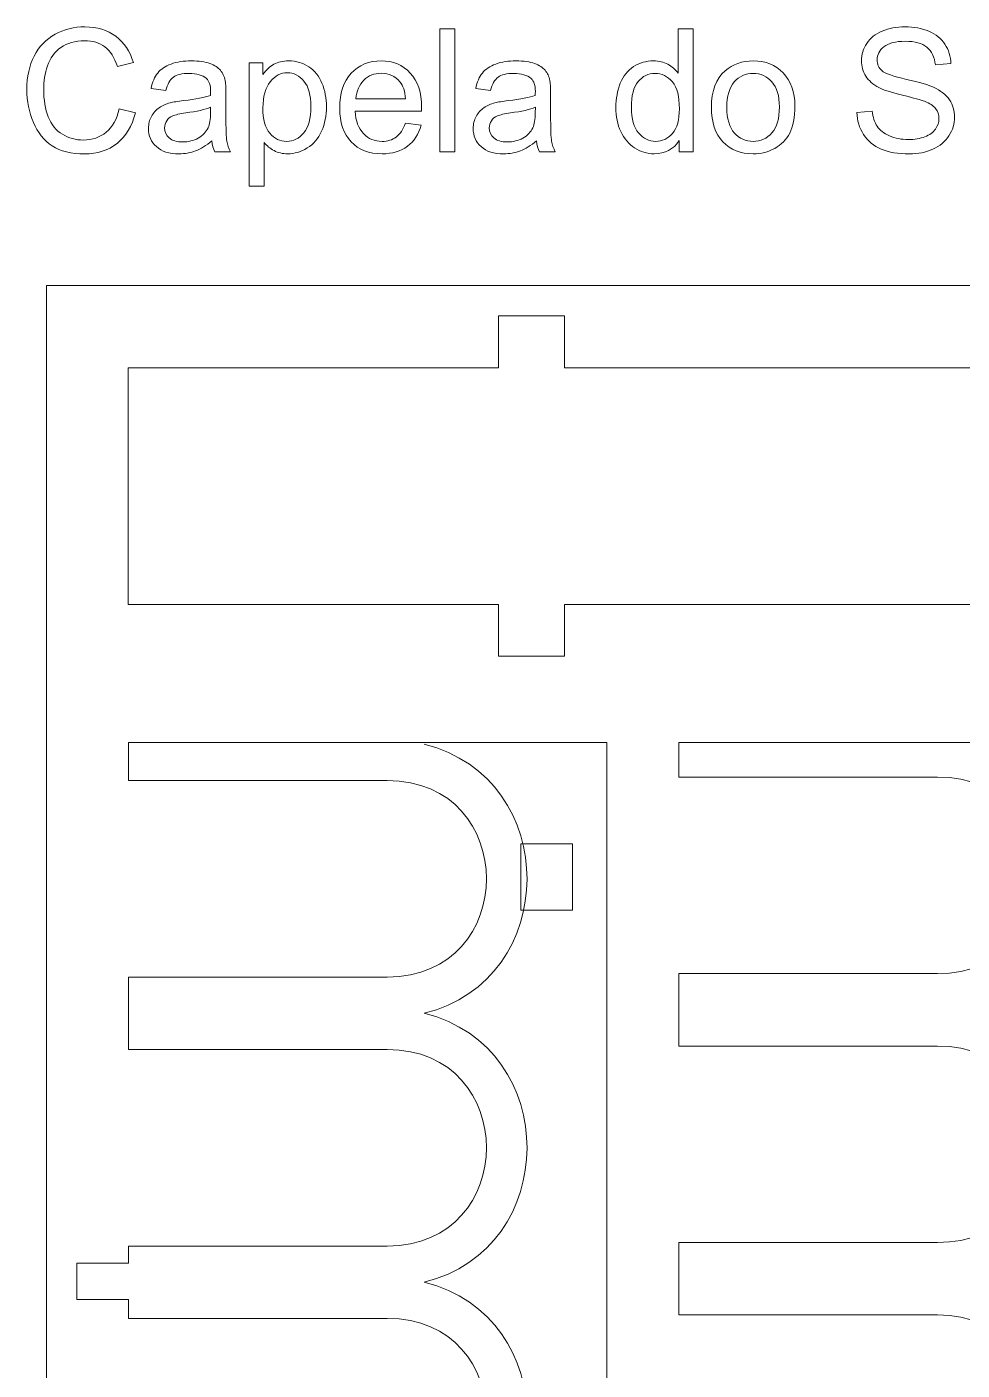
# Model space of a CAD drawing. Header units: millimetres. Extents: x -824 to 903, y -527 to 785.
# Drawn here: x -90.8 to -36.5, y 388.9 to 466.8 of the extents above; entities that cross this region are included whole.
import ezdxf

# ---------------------------------------------------------------- set-up
doc = ezdxf.new("R2010")
doc.units = ezdxf.units.MM
doc.header["$MEASUREMENT"] = 0
doc.layers.add('Camada 1', color=7, linetype='Continuous')

msp = doc.modelspace()

# ---------------------------------------------------------------- linework, layer by layer
at = {"layer": 'Camada 1', "color": 1, "lineweight": 9}
for points, knots in [([(-85.4318, 462.0746), (-85.4318, 462.0746), (-84.4855, 461.8356), (-84.4855, 461.8356), (-84.4855, 461.8356), (-84.6831, 461.0603), (-85.0384, 460.4709), (-85.5513, 460.0642), (-85.5513, 460.0642), (-86.0643, 459.6575), (-86.6919, 459.4533), (-87.4339, 459.4533), (-87.4339, 459.4533), (-88.2009, 459.4533), (-88.8251, 459.6093), (-89.3066, 459.9231), (-89.3066, 459.9231), (-89.788, 460.2352), (-90.1532, 460.6884), (-90.4039, 461.2811), (-90.4039, 461.2811), (-90.6546, 461.8754), (-90.7808, 462.5112), (-90.7808, 463.1919), (-90.7808, 463.1919), (-90.7808, 463.934), (-90.6396, 464.5814), (-90.3558, 465.1342), (-90.3558, 465.1342), (-90.0719, 465.6871), (-89.6685, 466.1071), (-89.1455, 466.3943), (-89.1455, 466.3943), (-88.6226, 466.6815), (-88.0465, 466.8243), (-87.419, 466.8243), (-87.419, 466.8243), (-86.7051, 466.8243), (-86.1058, 466.6433), (-85.6211, 466.2797), (-85.6211, 466.2797), (-85.1346, 465.9162), (-84.796, 465.4065), (-84.6051, 464.7491), (-84.6051, 464.7491), (-84.6051, 464.7491), (-85.5314, 464.53), (-85.5314, 464.53), (-85.5314, 464.53), (-85.6958, 465.0479), (-85.9365, 465.4264), (-86.2503, 465.6622), (-86.2503, 465.6622), (-86.564, 465.8996), (-86.9591, 466.0174), (-87.4356, 466.0174), (-87.4356, 466.0174), (-87.9818, 466.0174), (-88.44, 465.8863), (-88.8069, 465.624), (-88.8069, 465.624), (-89.1738, 465.3617), (-89.4327, 465.0081), (-89.5805, 464.5665), (-89.5805, 464.5665), (-89.7299, 464.1232), (-89.8046, 463.6667), (-89.8046, 463.1969), (-89.8046, 463.1969), (-89.8046, 462.5909), (-89.7166, 462.0613), (-89.5406, 461.6098), (-89.5406, 461.6098), (-89.3647, 461.1566), (-89.0907, 460.8196), (-88.7189, 460.5954), (-88.7189, 460.5954), (-88.347, 460.3713), (-87.9453, 460.2601), (-87.512, 460.2601), (-87.512, 460.2601), (-86.984, 460.2601), (-86.5391, 460.4128), (-86.1739, 460.7166), (-86.1739, 460.7166), (-85.8087, 461.0221), (-85.5613, 461.4737), (-85.4318, 462.0746)], [0, 0, 0, 0, 0.0434783, 0.0434783, 0.0434783, 0.0434783, 0.0869565, 0.0869565, 0.0869565, 0.0869565, 0.1304348, 0.1304348, 0.1304348, 0.1304348, 0.173913, 0.173913, 0.173913, 0.173913, 0.2173913, 0.2173913, 0.2173913, 0.2173913, 0.2608696, 0.2608696, 0.2608696, 0.2608696, 0.3043478, 0.3043478, 0.3043478, 0.3043478, 0.3478261, 0.3478261, 0.3478261, 0.3478261, 0.3913043, 0.3913043, 0.3913043, 0.3913043, 0.4347826, 0.4347826, 0.4347826, 0.4347826, 0.4782609, 0.4782609, 0.4782609, 0.4782609, 0.5217391, 0.5217391, 0.5217391, 0.5217391, 0.5652174, 0.5652174, 0.5652174, 0.5652174, 0.6086957, 0.6086957, 0.6086957, 0.6086957, 0.6521739, 0.6521739, 0.6521739, 0.6521739, 0.6956522, 0.6956522, 0.6956522, 0.6956522, 0.7391304, 0.7391304, 0.7391304, 0.7391304, 0.7826087, 0.7826087, 0.7826087, 0.7826087, 0.826087, 0.826087, 0.826087, 0.826087, 0.8695652, 0.8695652, 0.8695652, 0.8695652, 0.9130435, 0.9130435, 0.9130435, 0.9130435, 1, 1, 1, 1]), ([(-66.8282, 459.5728), (-66.8282, 459.5728), (-66.8282, 466.7047), (-66.8282, 466.7047), (-66.8282, 466.7047), (-66.8282, 466.7047), (-65.9517, 466.7047), (-65.9517, 466.7047), (-65.9517, 466.7047), (-65.9517, 466.7047), (-65.9517, 459.5728), (-65.9517, 459.5728), (-65.9517, 459.5728), (-65.9517, 459.5728), (-66.8282, 459.5728), (-66.8282, 459.5728)], [0, 0, 0, 0, 0.2, 0.2, 0.2, 0.2, 0.4, 0.4, 0.4, 0.4, 0.6, 0.6, 0.6, 0.6, 1, 1, 1, 1]), ([(-52.9511, 459.5728), (-52.9511, 459.5728), (-52.9511, 460.2286), (-52.9511, 460.2286), (-52.9511, 460.2286), (-53.2782, 459.7189), (-53.7596, 459.4632), (-54.3954, 459.4632), (-54.3954, 459.4632), (-54.8071, 459.4632), (-55.1857, 459.5761), (-55.5293, 459.8036), (-55.5293, 459.8036), (-55.8746, 460.0293), (-56.1419, 460.3464), (-56.3328, 460.7515), (-56.3328, 460.7515), (-56.5221, 461.1582), (-56.6167, 461.6247), (-56.6167, 462.1526), (-56.6167, 462.1526), (-56.6167, 462.6673), (-56.5304, 463.1338), (-56.3594, 463.5538), (-56.3594, 463.5538), (-56.1867, 463.9722), (-55.9294, 464.2942), (-55.5858, 464.5167), (-55.5858, 464.5167), (-55.2438, 464.7408), (-54.8586, 464.852), (-54.4353, 464.852), (-54.4353, 464.852), (-54.1232, 464.852), (-53.8459, 464.7856), (-53.6036, 464.6545), (-53.6036, 464.6545), (-53.3612, 464.5233), (-53.1636, 464.3507), (-53.0109, 464.1398), (-53.0109, 464.1398), (-53.0109, 464.1398), (-53.0109, 466.7047), (-53.0109, 466.7047), (-53.0109, 466.7047), (-53.0109, 466.7047), (-52.1343, 466.7047), (-52.1343, 466.7047), (-52.1343, 466.7047), (-52.1343, 466.7047), (-52.1343, 459.5728), (-52.1343, 459.5728), (-52.1343, 459.5728), (-52.1343, 459.5728), (-52.9511, 459.5728), (-52.9511, 459.5728)], [0, 0, 0, 0, 0.0666667, 0.0666667, 0.0666667, 0.0666667, 0.1333333, 0.1333333, 0.1333333, 0.1333333, 0.2, 0.2, 0.2, 0.2, 0.2666667, 0.2666667, 0.2666667, 0.2666667, 0.3333333, 0.3333333, 0.3333333, 0.3333333, 0.4, 0.4, 0.4, 0.4, 0.4666667, 0.4666667, 0.4666667, 0.4666667, 0.5333333, 0.5333333, 0.5333333, 0.5333333, 0.6, 0.6, 0.6, 0.6, 0.6666667, 0.6666667, 0.6666667, 0.6666667, 0.7333333, 0.7333333, 0.7333333, 0.7333333, 0.8, 0.8, 0.8, 0.8, 0.8666667, 0.8666667, 0.8666667, 0.8666667, 1, 1, 1, 1]), ([(-42.64, 461.8638), (-42.64, 461.8638), (-41.7535, 461.9435), (-41.7535, 461.9435), (-41.7535, 461.9435), (-41.712, 461.5849), (-41.614, 461.291), (-41.4596, 461.0603), (-41.4596, 461.0603), (-41.3053, 460.8312), (-41.0662, 460.6452), (-40.7425, 460.5025), (-40.7425, 460.5025), (-40.4187, 460.3614), (-40.0535, 460.29), (-39.6484, 460.29), (-39.6484, 460.29), (-39.2882, 460.29), (-38.9711, 460.3431), (-38.6955, 460.451), (-38.6955, 460.451), (-38.4199, 460.5589), (-38.2157, 460.7067), (-38.0813, 460.8943), (-38.0813, 460.8943), (-37.9468, 461.0819), (-37.8787, 461.2861), (-37.8787, 461.5052), (-37.8787, 461.5052), (-37.8787, 461.7277), (-37.9435, 461.9219), (-38.073, 462.0896), (-38.073, 462.0896), (-38.2025, 462.2556), (-38.4166, 462.395), (-38.7154, 462.5096), (-38.7154, 462.5096), (-38.9064, 462.5826), (-39.3297, 462.6988), (-39.9855, 462.8565), (-39.9855, 462.8565), (-40.6412, 463.0143), (-41.0994, 463.162), (-41.3617, 463.3015), (-41.3617, 463.3015), (-41.702, 463.4808), (-41.9544, 463.7032), (-42.1204, 463.9672), (-42.1204, 463.9672), (-42.2881, 464.2311), (-42.3711, 464.5283), (-42.3711, 464.8553), (-42.3711, 464.8553), (-42.3711, 465.2173), (-42.2681, 465.5543), (-42.0639, 465.8664), (-42.0639, 465.8664), (-41.8597, 466.1801), (-41.5626, 466.4175), (-41.1691, 466.5802), (-41.1691, 466.5802), (-40.7773, 466.7429), (-40.3407, 466.8243), (-39.8609, 466.8243), (-39.8609, 466.8243), (-39.333, 466.8243), (-38.8665, 466.7396), (-38.4631, 466.5686), (-38.4631, 466.5686), (-38.0597, 466.3993), (-37.7493, 466.1486), (-37.5318, 465.8166), (-37.5318, 465.8166), (-37.3143, 465.4862), (-37.1981, 465.111), (-37.1815, 464.6927), (-37.1815, 464.6927), (-37.1815, 464.6927), (-38.0879, 464.6229), (-38.0879, 464.6229), (-38.0879, 464.6229), (-38.1361, 465.0728), (-38.3004, 465.4131), (-38.581, 465.6422), (-38.581, 465.6422), (-38.8615, 465.873), (-39.2766, 465.9876), (-39.8244, 465.9876), (-39.8244, 465.9876), (-40.3955, 465.9876), (-40.8122, 465.883), (-41.0728, 465.6738), (-41.0728, 465.6738), (-41.3335, 465.4646), (-41.4646, 465.2123), (-41.4646, 464.9168), (-41.4646, 464.9168), (-41.4646, 464.6611), (-41.3717, 464.4503), (-41.1874, 464.2843), (-41.1874, 464.2843), (-41.0048, 464.1199), (-40.5316, 463.9489), (-39.7647, 463.7763), (-39.7647, 463.7763), (-38.9977, 463.6019), (-38.4714, 463.4509), (-38.1859, 463.3214), (-38.1859, 463.3214), (-37.7725, 463.1305), (-37.4654, 462.8897), (-37.2678, 462.5959), (-37.2678, 462.5959), (-37.0703, 462.3037), (-36.9723, 461.9667), (-36.9723, 461.5849), (-36.9723, 461.5849), (-36.9723, 461.2047), (-37.0802, 460.8494), (-37.2977, 460.5141), (-37.2977, 460.5141), (-37.5152, 460.1787), (-37.8256, 459.9181), (-38.2323, 459.7322), (-38.2323, 459.7322), (-38.6391, 459.5462), (-39.0956, 459.4533), (-39.6053, 459.4533), (-39.6053, 459.4533), (-40.2494, 459.4533), (-40.789, 459.5479), (-41.2239, 459.7355), (-41.2239, 459.7355), (-41.6605, 459.9231), (-42.0009, 460.2053), (-42.2482, 460.5838), (-42.2482, 460.5838), (-42.4972, 460.9607), (-42.6267, 461.3873), (-42.64, 461.8638)], [0, 0, 0, 0, 0.0277778, 0.0277778, 0.0277778, 0.0277778, 0.0555556, 0.0555556, 0.0555556, 0.0555556, 0.0833333, 0.0833333, 0.0833333, 0.0833333, 0.1111111, 0.1111111, 0.1111111, 0.1111111, 0.1388889, 0.1388889, 0.1388889, 0.1388889, 0.1666667, 0.1666667, 0.1666667, 0.1666667, 0.1944444, 0.1944444, 0.1944444, 0.1944444, 0.2222222, 0.2222222, 0.2222222, 0.2222222, 0.25, 0.25, 0.25, 0.25, 0.2777778, 0.2777778, 0.2777778, 0.2777778, 0.3055556, 0.3055556, 0.3055556, 0.3055556, 0.3333333, 0.3333333, 0.3333333, 0.3333333, 0.3611111, 0.3611111, 0.3611111, 0.3611111, 0.3888889, 0.3888889, 0.3888889, 0.3888889, 0.4166667, 0.4166667, 0.4166667, 0.4166667, 0.4444444, 0.4444444, 0.4444444, 0.4444444, 0.4722222, 0.4722222, 0.4722222, 0.4722222, 0.5, 0.5, 0.5, 0.5, 0.5277778, 0.5277778, 0.5277778, 0.5277778, 0.5555556, 0.5555556, 0.5555556, 0.5555556, 0.5833333, 0.5833333, 0.5833333, 0.5833333, 0.6111111, 0.6111111, 0.6111111, 0.6111111, 0.6388889, 0.6388889, 0.6388889, 0.6388889, 0.6666667, 0.6666667, 0.6666667, 0.6666667, 0.6944444, 0.6944444, 0.6944444, 0.6944444, 0.7222222, 0.7222222, 0.7222222, 0.7222222, 0.75, 0.75, 0.75, 0.75, 0.7777778, 0.7777778, 0.7777778, 0.7777778, 0.8055556, 0.8055556, 0.8055556, 0.8055556, 0.8333333, 0.8333333, 0.8333333, 0.8333333, 0.8611111, 0.8611111, 0.8611111, 0.8611111, 0.8888889, 0.8888889, 0.8888889, 0.8888889, 0.9166667, 0.9166667, 0.9166667, 0.9166667, 0.9444444, 0.9444444, 0.9444444, 0.9444444, 1, 1, 1, 1]), ([(-80.0513, 460.2203), (-80.3767, 459.943), (-80.6904, 459.7488), (-80.9909, 459.6342), (-80.9909, 459.6342), (-81.2914, 459.5197), (-81.6135, 459.4632), (-81.9588, 459.4632), (-81.9588, 459.4632), (-82.5265, 459.4632), (-82.9631, 459.601), (-83.2686, 459.8783), (-83.2686, 459.8783), (-83.5741, 460.1538), (-83.7268, 460.5075), (-83.7268, 460.9374), (-83.7268, 460.9374), (-83.7268, 461.1898), (-83.6687, 461.4205), (-83.5542, 461.6297), (-83.5542, 461.6297), (-83.4379, 461.8389), (-83.2869, 462.0049), (-83.1009, 462.1311), (-83.1009, 462.1311), (-82.9133, 462.2572), (-82.7042, 462.3535), (-82.4701, 462.4183), (-82.4701, 462.4183), (-82.2974, 462.4631), (-82.0368, 462.5063), (-81.6898, 462.5494), (-81.6898, 462.5494), (-80.9826, 462.6324), (-80.4597, 462.7337), (-80.126, 462.8499), (-80.126, 462.8499), (-80.1227, 462.9694), (-80.121, 463.0458), (-80.121, 463.0773), (-80.121, 463.0773), (-80.121, 463.4326), (-80.204, 463.6833), (-80.37, 463.8294), (-80.37, 463.8294), (-80.5941, 464.0269), (-80.9278, 464.1249), (-81.3694, 464.1249), (-81.3694, 464.1249), (-81.7828, 464.1249), (-82.0883, 464.0518), (-82.2842, 463.9074), (-82.2842, 463.9074), (-82.4817, 463.763), (-82.6261, 463.5073), (-82.7208, 463.1388), (-82.7208, 463.1388), (-82.7208, 463.1388), (-83.5774, 463.2583), (-83.5774, 463.2583), (-83.5774, 463.2583), (-83.4994, 463.6252), (-83.3715, 463.9223), (-83.1922, 464.1481), (-83.1922, 464.1481), (-83.013, 464.3739), (-82.754, 464.5466), (-82.4153, 464.6694), (-82.4153, 464.6694), (-82.0783, 464.7906), (-81.6848, 464.852), (-81.2399, 464.852), (-81.2399, 464.852), (-80.7983, 464.852), (-80.4381, 464.8006), (-80.1608, 464.696), (-80.1608, 464.696), (-79.8853, 464.5914), (-79.6811, 464.4619), (-79.5516, 464.3042), (-79.5516, 464.3042), (-79.4221, 464.1465), (-79.3308, 463.9473), (-79.2777, 463.7065), (-79.2777, 463.7065), (-79.2494, 463.5571), (-79.2345, 463.2882), (-79.2345, 462.9014), (-79.2345, 462.9014), (-79.2345, 462.9014), (-79.2345, 461.7393), (-79.2345, 461.7393), (-79.2345, 461.7393), (-79.2345, 460.9275), (-79.2162, 460.4145), (-79.1797, 460.197), (-79.1797, 460.197), (-79.1448, 459.9795), (-79.0718, 459.772), (-78.9655, 459.5728), (-78.9655, 459.5728), (-78.9655, 459.5728), (-79.8819, 459.5728), (-79.8819, 459.5728), (-79.8819, 459.5728), (-79.9699, 459.7571), (-80.0264, 459.9729), (-80.0513, 460.2203)], [0, 0, 0, 0, 0.0357143, 0.0357143, 0.0357143, 0.0357143, 0.0714286, 0.0714286, 0.0714286, 0.0714286, 0.1071429, 0.1071429, 0.1071429, 0.1071429, 0.1428571, 0.1428571, 0.1428571, 0.1428571, 0.1785714, 0.1785714, 0.1785714, 0.1785714, 0.2142857, 0.2142857, 0.2142857, 0.2142857, 0.25, 0.25, 0.25, 0.25, 0.2857143, 0.2857143, 0.2857143, 0.2857143, 0.3214286, 0.3214286, 0.3214286, 0.3214286, 0.3571429, 0.3571429, 0.3571429, 0.3571429, 0.3928571, 0.3928571, 0.3928571, 0.3928571, 0.4285714, 0.4285714, 0.4285714, 0.4285714, 0.4642857, 0.4642857, 0.4642857, 0.4642857, 0.5, 0.5, 0.5, 0.5, 0.5357143, 0.5357143, 0.5357143, 0.5357143, 0.5714286, 0.5714286, 0.5714286, 0.5714286, 0.6071429, 0.6071429, 0.6071429, 0.6071429, 0.6428571, 0.6428571, 0.6428571, 0.6428571, 0.6785714, 0.6785714, 0.6785714, 0.6785714, 0.7142857, 0.7142857, 0.7142857, 0.7142857, 0.75, 0.75, 0.75, 0.75, 0.7857143, 0.7857143, 0.7857143, 0.7857143, 0.8214286, 0.8214286, 0.8214286, 0.8214286, 0.8571429, 0.8571429, 0.8571429, 0.8571429, 0.8928571, 0.8928571, 0.8928571, 0.8928571, 0.9285714, 0.9285714, 0.9285714, 0.9285714, 1, 1, 1, 1]), ([(-77.8881, 457.5906), (-77.8881, 457.5906), (-77.8881, 464.7425), (-77.8881, 464.7425), (-77.8881, 464.7425), (-77.8881, 464.7425), (-77.0912, 464.7425), (-77.0912, 464.7425), (-77.0912, 464.7425), (-77.0912, 464.7425), (-77.0912, 464.0635), (-77.0912, 464.0635), (-77.0912, 464.0635), (-76.9036, 464.3258), (-76.6911, 464.5233), (-76.4537, 464.6545), (-76.4537, 464.6545), (-76.218, 464.7856), (-75.9308, 464.852), (-75.5938, 464.852), (-75.5938, 464.852), (-75.1522, 464.852), (-74.7637, 464.7391), (-74.4267, 464.5117), (-74.4267, 464.5117), (-74.0897, 464.2859), (-73.8357, 463.9655), (-73.663, 463.5538), (-73.663, 463.5538), (-73.4921, 463.1404), (-73.4057, 462.6889), (-73.4057, 462.1958), (-73.4057, 462.1958), (-73.4057, 461.6695), (-73.5004, 461.1948), (-73.6896, 460.7714), (-73.6896, 460.7714), (-73.8789, 460.3497), (-74.1544, 460.026), (-74.5164, 459.8002), (-74.5164, 459.8002), (-74.8766, 459.5761), (-75.2568, 459.4632), (-75.6552, 459.4632), (-75.6552, 459.4632), (-75.9474, 459.4632), (-76.2097, 459.5247), (-76.4405, 459.6475), (-76.4405, 459.6475), (-76.6729, 459.7704), (-76.8621, 459.9247), (-77.0115, 460.1123), (-77.0115, 460.1123), (-77.0115, 460.1123), (-77.0115, 457.5906), (-77.0115, 457.5906), (-77.0115, 457.5906), (-77.0115, 457.5906), (-77.8881, 457.5906), (-77.8881, 457.5906)], [0, 0, 0, 0, 0.0625, 0.0625, 0.0625, 0.0625, 0.125, 0.125, 0.125, 0.125, 0.1875, 0.1875, 0.1875, 0.1875, 0.25, 0.25, 0.25, 0.25, 0.3125, 0.3125, 0.3125, 0.3125, 0.375, 0.375, 0.375, 0.375, 0.4375, 0.4375, 0.4375, 0.4375, 0.5, 0.5, 0.5, 0.5, 0.5625, 0.5625, 0.5625, 0.5625, 0.625, 0.625, 0.625, 0.625, 0.6875, 0.6875, 0.6875, 0.6875, 0.75, 0.75, 0.75, 0.75, 0.8125, 0.8125, 0.8125, 0.8125, 0.875, 0.875, 0.875, 0.875, 1, 1, 1, 1]), ([(-68.8221, 461.2462), (-68.8221, 461.2462), (-67.9156, 461.1267), (-67.9156, 461.1267), (-67.9156, 461.1267), (-68.0567, 460.6004), (-68.3207, 460.1904), (-68.7059, 459.8998), (-68.7059, 459.8998), (-69.091, 459.6093), (-69.5824, 459.4632), (-70.1817, 459.4632), (-70.1817, 459.4632), (-70.9354, 459.4632), (-71.5331, 459.6956), (-71.9747, 460.1605), (-71.9747, 460.1605), (-72.4163, 460.6237), (-72.6371, 461.2761), (-72.6371, 462.1145), (-72.6371, 462.1145), (-72.6371, 462.9811), (-72.4146, 463.6551), (-71.968, 464.1332), (-71.968, 464.1332), (-71.5214, 464.613), (-70.9421, 464.852), (-70.2299, 464.852), (-70.2299, 464.852), (-69.5409, 464.852), (-68.9781, 464.6179), (-68.5415, 464.1481), (-68.5415, 464.1481), (-68.1049, 463.6783), (-67.8857, 463.0176), (-67.8857, 462.1659), (-67.8857, 462.1659), (-67.8857, 462.1145), (-67.8874, 462.0364), (-67.8907, 461.9335), (-67.8907, 461.9335), (-67.8907, 461.9335), (-71.7406, 461.9335), (-71.7406, 461.9335), (-71.7406, 461.9335), (-71.7074, 461.3674), (-71.548, 460.9324), (-71.2591, 460.632), (-71.2591, 460.632), (-70.9719, 460.3315), (-70.6117, 460.1804), (-70.1817, 460.1804), (-70.1817, 460.1804), (-69.8613, 460.1804), (-69.5874, 460.2651), (-69.3616, 460.4344), (-69.3616, 460.4344), (-69.1342, 460.6037), (-68.9549, 460.8743), (-68.8221, 461.2462)], [0, 0, 0, 0, 0.0625, 0.0625, 0.0625, 0.0625, 0.125, 0.125, 0.125, 0.125, 0.1875, 0.1875, 0.1875, 0.1875, 0.25, 0.25, 0.25, 0.25, 0.3125, 0.3125, 0.3125, 0.3125, 0.375, 0.375, 0.375, 0.375, 0.4375, 0.4375, 0.4375, 0.4375, 0.5, 0.5, 0.5, 0.5, 0.5625, 0.5625, 0.5625, 0.5625, 0.625, 0.625, 0.625, 0.625, 0.6875, 0.6875, 0.6875, 0.6875, 0.75, 0.75, 0.75, 0.75, 0.8125, 0.8125, 0.8125, 0.8125, 0.875, 0.875, 0.875, 0.875, 1, 1, 1, 1]), ([(-61.2186, 460.2203), (-61.544, 459.943), (-61.8577, 459.7488), (-62.1582, 459.6342), (-62.1582, 459.6342), (-62.4587, 459.5197), (-62.7808, 459.4632), (-63.1261, 459.4632), (-63.1261, 459.4632), (-63.6938, 459.4632), (-64.1304, 459.601), (-64.4359, 459.8783), (-64.4359, 459.8783), (-64.7414, 460.1538), (-64.8941, 460.5075), (-64.8941, 460.9374), (-64.8941, 460.9374), (-64.8941, 461.1898), (-64.836, 461.4205), (-64.7215, 461.6297), (-64.7215, 461.6297), (-64.6052, 461.8389), (-64.4542, 462.0049), (-64.2682, 462.1311), (-64.2682, 462.1311), (-64.0806, 462.2572), (-63.8715, 462.3535), (-63.6374, 462.4183), (-63.6374, 462.4183), (-63.4647, 462.4631), (-63.2041, 462.5063), (-62.8571, 462.5494), (-62.8571, 462.5494), (-62.1499, 462.6324), (-61.627, 462.7337), (-61.2933, 462.8499), (-61.2933, 462.8499), (-61.29, 462.9694), (-61.2883, 463.0458), (-61.2883, 463.0773), (-61.2883, 463.0773), (-61.2883, 463.4326), (-61.3713, 463.6833), (-61.5373, 463.8294), (-61.5373, 463.8294), (-61.7614, 464.0269), (-62.0951, 464.1249), (-62.5367, 464.1249), (-62.5367, 464.1249), (-62.9501, 464.1249), (-63.2556, 464.0518), (-63.4515, 463.9074), (-63.4515, 463.9074), (-63.649, 463.763), (-63.7934, 463.5073), (-63.8881, 463.1388), (-63.8881, 463.1388), (-63.8881, 463.1388), (-64.7447, 463.2583), (-64.7447, 463.2583), (-64.7447, 463.2583), (-64.6667, 463.6252), (-64.5388, 463.9223), (-64.3595, 464.1481), (-64.3595, 464.1481), (-64.1803, 464.3739), (-63.9213, 464.5466), (-63.5826, 464.6694), (-63.5826, 464.6694), (-63.2456, 464.7906), (-62.8521, 464.852), (-62.4072, 464.852), (-62.4072, 464.852), (-61.9656, 464.852), (-61.6054, 464.8006), (-61.3281, 464.696), (-61.3281, 464.696), (-61.0526, 464.5914), (-60.8484, 464.4619), (-60.7189, 464.3042), (-60.7189, 464.3042), (-60.5894, 464.1465), (-60.4981, 463.9473), (-60.445, 463.7065), (-60.445, 463.7065), (-60.4167, 463.5571), (-60.4018, 463.2882), (-60.4018, 462.9014), (-60.4018, 462.9014), (-60.4018, 462.9014), (-60.4018, 461.7393), (-60.4018, 461.7393), (-60.4018, 461.7393), (-60.4018, 460.9275), (-60.3835, 460.4145), (-60.347, 460.197), (-60.347, 460.197), (-60.3121, 459.9795), (-60.2391, 459.772), (-60.1328, 459.5728), (-60.1328, 459.5728), (-60.1328, 459.5728), (-61.0492, 459.5728), (-61.0492, 459.5728), (-61.0492, 459.5728), (-61.1372, 459.7571), (-61.1937, 459.9729), (-61.2186, 460.2203)], [0, 0, 0, 0, 0.0357143, 0.0357143, 0.0357143, 0.0357143, 0.0714286, 0.0714286, 0.0714286, 0.0714286, 0.1071429, 0.1071429, 0.1071429, 0.1071429, 0.1428571, 0.1428571, 0.1428571, 0.1428571, 0.1785714, 0.1785714, 0.1785714, 0.1785714, 0.2142857, 0.2142857, 0.2142857, 0.2142857, 0.25, 0.25, 0.25, 0.25, 0.2857143, 0.2857143, 0.2857143, 0.2857143, 0.3214286, 0.3214286, 0.3214286, 0.3214286, 0.3571429, 0.3571429, 0.3571429, 0.3571429, 0.3928571, 0.3928571, 0.3928571, 0.3928571, 0.4285714, 0.4285714, 0.4285714, 0.4285714, 0.4642857, 0.4642857, 0.4642857, 0.4642857, 0.5, 0.5, 0.5, 0.5, 0.5357143, 0.5357143, 0.5357143, 0.5357143, 0.5714286, 0.5714286, 0.5714286, 0.5714286, 0.6071429, 0.6071429, 0.6071429, 0.6071429, 0.6428571, 0.6428571, 0.6428571, 0.6428571, 0.6785714, 0.6785714, 0.6785714, 0.6785714, 0.7142857, 0.7142857, 0.7142857, 0.7142857, 0.75, 0.75, 0.75, 0.75, 0.7857143, 0.7857143, 0.7857143, 0.7857143, 0.8214286, 0.8214286, 0.8214286, 0.8214286, 0.8571429, 0.8571429, 0.8571429, 0.8571429, 0.8928571, 0.8928571, 0.8928571, 0.8928571, 0.9285714, 0.9285714, 0.9285714, 0.9285714, 1, 1, 1, 1]), ([(-51.0768, 462.1576), (-51.0768, 463.1122), (-50.8112, 463.8194), (-50.2783, 464.2793), (-50.2783, 464.2793), (-49.835, 464.6611), (-49.2922, 464.852), (-48.653, 464.852), (-48.653, 464.852), (-47.9441, 464.852), (-47.3631, 464.6196), (-46.9115, 464.1548), (-46.9115, 464.1548), (-46.4616, 463.6916), (-46.2358, 463.0491), (-46.2358, 462.2307), (-46.2358, 462.2307), (-46.2358, 461.5666), (-46.3355, 461.0453), (-46.5347, 460.6652), (-46.5347, 460.6652), (-46.7339, 460.285), (-47.0244, 459.9895), (-47.4062, 459.7787), (-47.4062, 459.7787), (-47.7864, 459.5678), (-48.2031, 459.4632), (-48.653, 459.4632), (-48.653, 459.4632), (-49.3768, 459.4632), (-49.9612, 459.694), (-50.4078, 460.1572), (-50.4078, 460.1572), (-50.8543, 460.6203), (-51.0768, 461.2877), (-51.0768, 462.1576)], [0, 0, 0, 0, 0.1, 0.1, 0.1, 0.1, 0.2, 0.2, 0.2, 0.2, 0.3, 0.3, 0.3, 0.3, 0.4, 0.4, 0.4, 0.4, 0.5, 0.5, 0.5, 0.5, 0.6, 0.6, 0.6, 0.6, 0.7, 0.7, 0.7, 0.7, 0.8, 0.8, 0.8, 0.8, 1, 1, 1, 1]), ([(-77.0912, 462.1261), (-77.0912, 461.4637), (-76.9568, 460.974), (-76.6895, 460.6569), (-76.6895, 460.6569), (-76.4205, 460.3398), (-76.0951, 460.1804), (-75.7133, 460.1804), (-75.7133, 460.1804), (-75.3248, 460.1804), (-74.9928, 460.3448), (-74.7172, 460.6735), (-74.7172, 460.6735), (-74.44, 461.0022), (-74.3022, 461.5102), (-74.3022, 462.1991), (-74.3022, 462.1991), (-74.3022, 462.8565), (-74.4367, 463.3479), (-74.7073, 463.675), (-74.7073, 463.675), (-74.9779, 464.002), (-75.2999, 464.1647), (-75.6751, 464.1647), (-75.6751, 464.1647), (-76.047, 464.1647), (-76.3757, 463.9904), (-76.6612, 463.6434), (-76.6612, 463.6434), (-76.9485, 463.2948), (-77.0912, 462.7901), (-77.0912, 462.1261)], [0, 0, 0, 0, 0.1111111, 0.1111111, 0.1111111, 0.1111111, 0.2222222, 0.2222222, 0.2222222, 0.2222222, 0.3333333, 0.3333333, 0.3333333, 0.3333333, 0.4444444, 0.4444444, 0.4444444, 0.4444444, 0.5555556, 0.5555556, 0.5555556, 0.5555556, 0.6666667, 0.6666667, 0.6666667, 0.6666667, 0.7777778, 0.7777778, 0.7777778, 0.7777778, 1, 1, 1, 1]), ([(-71.6908, 462.6507), (-71.6908, 462.6507), (-68.8121, 462.6507), (-68.8121, 462.6507), (-68.8121, 462.6507), (-68.8503, 463.0856), (-68.9615, 463.411), (-69.1425, 463.6285), (-69.1425, 463.6285), (-69.4197, 463.9655), (-69.7816, 464.1348), (-70.2249, 464.1348), (-70.2249, 464.1348), (-70.6266, 464.1348), (-70.9636, 464.0004), (-71.2376, 463.7314), (-71.2376, 463.7314), (-71.5098, 463.4625), (-71.6609, 463.1022), (-71.6908, 462.6507)], [0, 0, 0, 0, 0.1666667, 0.1666667, 0.1666667, 0.1666667, 0.3333333, 0.3333333, 0.3333333, 0.3333333, 0.5, 0.5, 0.5, 0.5, 0.6666667, 0.6666667, 0.6666667, 0.6666667, 1, 1, 1, 1]), ([(-55.7202, 462.151), (-55.7202, 461.4903), (-55.5808, 460.9972), (-55.3002, 460.6701), (-55.3002, 460.6701), (-55.0213, 460.3431), (-54.6909, 460.1804), (-54.3108, 460.1804), (-54.3108, 460.1804), (-53.9273, 460.1804), (-53.6019, 460.3365), (-53.3329, 460.6486), (-53.3329, 460.6486), (-53.0657, 460.9607), (-52.9312, 461.4371), (-52.9312, 462.0779), (-52.9312, 462.0779), (-52.9312, 462.7818), (-53.0673, 463.2998), (-53.3413, 463.6302), (-53.3413, 463.6302), (-53.6135, 463.9605), (-53.9505, 464.1249), (-54.3506, 464.1249), (-54.3506, 464.1249), (-54.7407, 464.1249), (-55.0661, 463.9672), (-55.3284, 463.6501), (-55.3284, 463.6501), (-55.5891, 463.333), (-55.7202, 462.8333), (-55.7202, 462.151)], [0, 0, 0, 0, 0.1111111, 0.1111111, 0.1111111, 0.1111111, 0.2222222, 0.2222222, 0.2222222, 0.2222222, 0.3333333, 0.3333333, 0.3333333, 0.3333333, 0.4444444, 0.4444444, 0.4444444, 0.4444444, 0.5555556, 0.5555556, 0.5555556, 0.5555556, 0.6666667, 0.6666667, 0.6666667, 0.6666667, 0.7777778, 0.7777778, 0.7777778, 0.7777778, 1, 1, 1, 1]), ([(-50.1803, 462.156), (-50.1803, 461.4952), (-50.0359, 461.0005), (-49.747, 460.6735), (-49.747, 460.6735), (-49.4565, 460.3448), (-49.0929, 460.1804), (-48.653, 460.1804), (-48.653, 460.1804), (-48.218, 460.1804), (-47.8561, 460.3448), (-47.5656, 460.6751), (-47.5656, 460.6751), (-47.2767, 461.0055), (-47.1323, 461.5085), (-47.1323, 462.1842), (-47.1323, 462.1842), (-47.1323, 462.8217), (-47.2784, 463.3048), (-47.5689, 463.6318), (-47.5689, 463.6318), (-47.8595, 463.9605), (-48.2214, 464.1249), (-48.653, 464.1249), (-48.653, 464.1249), (-49.0929, 464.1249), (-49.4565, 463.9622), (-49.747, 463.6351), (-49.747, 463.6351), (-50.0359, 463.3081), (-50.1803, 462.815), (-50.1803, 462.156)], [0, 0, 0, 0, 0.1111111, 0.1111111, 0.1111111, 0.1111111, 0.2222222, 0.2222222, 0.2222222, 0.2222222, 0.3333333, 0.3333333, 0.3333333, 0.3333333, 0.4444444, 0.4444444, 0.4444444, 0.4444444, 0.5555556, 0.5555556, 0.5555556, 0.5555556, 0.6666667, 0.6666667, 0.6666667, 0.6666667, 0.7777778, 0.7777778, 0.7777778, 0.7777778, 1, 1, 1, 1]), ([(-80.121, 462.1626), (-80.4397, 462.0331), (-80.9179, 461.9235), (-81.5554, 461.8339), (-81.5554, 461.8339), (-81.9173, 461.7824), (-82.1729, 461.7243), (-82.3223, 461.6596), (-82.3223, 461.6596), (-82.4718, 461.5948), (-82.5863, 461.5002), (-82.6676, 461.3774), (-82.6676, 461.3774), (-82.749, 461.2529), (-82.7905, 461.1151), (-82.7905, 460.9623), (-82.7905, 460.9623), (-82.7905, 460.7316), (-82.7025, 460.5373), (-82.5249, 460.3829), (-82.5249, 460.3829), (-82.3472, 460.2286), (-82.0883, 460.1505), (-81.7479, 460.1505), (-81.7479, 460.1505), (-81.4109, 460.1505), (-81.1104, 460.2236), (-80.8465, 460.3713), (-80.8465, 460.3713), (-80.5842, 460.5174), (-80.3899, 460.7183), (-80.2671, 460.9723), (-80.2671, 460.9723), (-80.1725, 461.1698), (-80.126, 461.4604), (-80.126, 461.8439), (-80.126, 461.8439), (-80.126, 461.8439), (-80.121, 462.1626), (-80.121, 462.1626)], [0, 0, 0, 0, 0.0909091, 0.0909091, 0.0909091, 0.0909091, 0.1818182, 0.1818182, 0.1818182, 0.1818182, 0.2727273, 0.2727273, 0.2727273, 0.2727273, 0.3636364, 0.3636364, 0.3636364, 0.3636364, 0.4545455, 0.4545455, 0.4545455, 0.4545455, 0.5454545, 0.5454545, 0.5454545, 0.5454545, 0.6363636, 0.6363636, 0.6363636, 0.6363636, 0.7272727, 0.7272727, 0.7272727, 0.7272727, 0.8181818, 0.8181818, 0.8181818, 0.8181818, 1, 1, 1, 1]), ([(-61.2883, 462.1626), (-61.607, 462.0331), (-62.0852, 461.9235), (-62.7227, 461.8339), (-62.7227, 461.8339), (-63.0846, 461.7824), (-63.3402, 461.7243), (-63.4896, 461.6596), (-63.4896, 461.6596), (-63.6391, 461.5948), (-63.7536, 461.5002), (-63.8349, 461.3774), (-63.8349, 461.3774), (-63.9163, 461.2529), (-63.9578, 461.1151), (-63.9578, 460.9623), (-63.9578, 460.9623), (-63.9578, 460.7316), (-63.8698, 460.5373), (-63.6922, 460.3829), (-63.6922, 460.3829), (-63.5145, 460.2286), (-63.2556, 460.1505), (-62.9152, 460.1505), (-62.9152, 460.1505), (-62.5782, 460.1505), (-62.2777, 460.2236), (-62.0138, 460.3713), (-62.0138, 460.3713), (-61.7515, 460.5174), (-61.5572, 460.7183), (-61.4344, 460.9723), (-61.4344, 460.9723), (-61.3398, 461.1698), (-61.2933, 461.4604), (-61.2933, 461.8439), (-61.2933, 461.8439), (-61.2933, 461.8439), (-61.2883, 462.1626), (-61.2883, 462.1626)], [0, 0, 0, 0, 0.0909091, 0.0909091, 0.0909091, 0.0909091, 0.1818182, 0.1818182, 0.1818182, 0.1818182, 0.2727273, 0.2727273, 0.2727273, 0.2727273, 0.3636364, 0.3636364, 0.3636364, 0.3636364, 0.4545455, 0.4545455, 0.4545455, 0.4545455, 0.5454545, 0.5454545, 0.5454545, 0.5454545, 0.6363636, 0.6363636, 0.6363636, 0.6363636, 0.7272727, 0.7272727, 0.7272727, 0.7272727, 0.8181818, 0.8181818, 0.8181818, 0.8181818, 1, 1, 1, 1])]:
    msp.add_open_spline(points, degree=3, knots=knots, dxfattribs=at)
at = {"layer": 'Camada 1', "color": 250, "lineweight": 9}
for points, knots in [([(136.6473, 180.2086), (136.6473, 180.2086), (136.6473, 451.8228), (136.6473, 451.8228), (136.6473, 451.8228), (136.6473, 451.8228), (-89.6457, 451.8228), (-89.6457, 451.8228), (-89.6457, 451.8228), (-89.6457, 451.8228), (-89.6457, 180.2086), (-89.6457, 180.2086), (-89.6457, 180.2086), (-89.6457, 180.2086), (136.6473, 180.2086), (136.6473, 180.2086)], [0, 0, 0, 0, 0.2, 0.2, 0.2, 0.2, 0.4, 0.4, 0.4, 0.4, 0.6, 0.6, 0.6, 0.6, 1, 1, 1, 1]), ([(2.7945, 450.0578), (2.7945, 450.0578), (2.7945, 447.0583), (2.7945, 447.0583), (2.7945, 447.0583), (2.7945, 447.0583), (8.6737, 447.0583), (8.6737, 447.0583), (8.6737, 447.0583), (8.6737, 447.0583), (14.7581, 445.428), (14.7581, 445.428), (14.7581, 445.428), (14.7581, 445.428), (15.5343, 448.3254), (15.5343, 448.3254), (15.5343, 448.3254), (15.5343, 448.3254), (18.4316, 447.549), (18.4316, 447.549), (18.4316, 447.549), (18.4316, 447.549), (17.6554, 444.6517), (17.6554, 444.6517), (17.6554, 444.6517), (17.6554, 444.6517), (23.7396, 443.0214), (23.7396, 443.0214), (23.7396, 443.0214), (23.7396, 443.0214), (28.1937, 438.5674), (28.1937, 438.5674), (28.1937, 438.5674), (28.1937, 438.5674), (30.3147, 440.6883), (30.3147, 440.6883), (30.3147, 440.6883), (30.3147, 440.6883), (32.4356, 438.5674), (32.4356, 438.5674), (32.4356, 438.5674), (32.4356, 438.5674), (30.3147, 436.4463), (30.3147, 436.4463), (30.3147, 436.4463), (30.3147, 436.4463), (34.7687, 431.9923), (34.7687, 431.9923), (34.7687, 431.9923), (34.7687, 431.9923), (36.399, 425.9081), (36.399, 425.9081), (36.399, 425.9081), (36.399, 425.9081), (39.2963, 426.6843), (39.2963, 426.6843), (39.2963, 426.6843), (39.2963, 426.6843), (40.0727, 423.787), (40.0727, 423.787), (40.0727, 423.787), (40.0727, 423.787), (37.1754, 423.0107), (37.1754, 423.0107), (37.1754, 423.0107), (37.1754, 423.0107), (38.8056, 416.9264), (38.8056, 416.9264), (38.8056, 416.9264), (38.8056, 416.9264), (38.8056, 411.0751), (38.8056, 411.0751), (38.8056, 411.0751), (38.8056, 411.0751), (41.8051, 411.0751), (41.8051, 411.0751), (41.8051, 411.0751), (41.8051, 411.0751), (41.8051, 408.0756), (41.8051, 408.0756), (41.8051, 408.0756), (41.8051, 408.0756), (38.8056, 408.0756), (38.8056, 408.0756), (38.8056, 408.0756), (38.8056, 408.0756), (38.8056, 381.6714), (38.8056, 381.6714), (38.8056, 381.6714), (38.8056, 381.6714), (41.8051, 381.6714), (41.8051, 381.6714), (41.8051, 381.6714), (41.8051, 381.6714), (41.8051, 378.6718), (41.8051, 378.6718), (41.8051, 378.6718), (41.8051, 378.6718), (38.8056, 378.6718), (38.8056, 378.6718), (38.8056, 378.6718), (38.8056, 378.6718), (38.8056, 352.2675), (38.8056, 352.2675), (38.8056, 352.2675), (38.8056, 352.2675), (41.8051, 352.2675), (41.8051, 352.2675), (41.8051, 352.2675), (41.8051, 352.2675), (41.8051, 349.2681), (41.8051, 349.2681), (41.8051, 349.2681), (41.8051, 349.2681), (38.8056, 349.2681), (38.8056, 349.2681), (38.8056, 349.2681), (38.8056, 349.2681), (38.8056, 343.1516), (38.8056, 343.1516), (38.8056, 343.1516), (38.8056, 343.1516), (24.6136, 343.1516), (24.6136, 343.1516), (24.6136, 343.1516), (24.6136, 343.1516), (24.6136, 349.2681), (24.6136, 349.2681), (24.6136, 349.2681), (24.6136, 349.2681), (21.6141, 349.2681), (21.6141, 349.2681), (21.6141, 349.2681), (21.6141, 349.2681), (21.6141, 352.2675), (21.6141, 352.2675), (21.6141, 352.2675), (21.6141, 352.2675), (24.6136, 352.2675), (24.6136, 352.2675), (24.6136, 352.2675), (24.6136, 352.2675), (24.6136, 378.6718), (24.6136, 378.6718), (24.6136, 378.6718), (24.6136, 378.6718), (21.6141, 378.6718), (21.6141, 378.6718), (21.6141, 378.6718), (21.6141, 378.6718), (21.6141, 381.6714), (21.6141, 381.6714), (21.6141, 381.6714), (21.6141, 381.6714), (24.6136, 381.6714), (24.6136, 381.6714), (24.6136, 381.6714), (24.6136, 381.6714), (24.6136, 414.4151), (24.6136, 414.4151), (24.6136, 414.4151), (24.6136, 414.4151), (23.735, 416.5362), (23.735, 416.5362), (23.735, 416.5362), (23.735, 416.5362), (7.8278, 432.4435), (7.8278, 432.4435), (7.8278, 432.4435), (7.8278, 432.4435), (5.7068, 433.3221), (5.7068, 433.3221), (5.7068, 433.3221), (5.7068, 433.3221), (-28.4004, 433.3221), (-28.4004, 433.3221), (-28.4004, 433.3221), (-28.4004, 433.3221), (-28.4004, 430.3225), (-28.4004, 430.3225), (-28.4004, 430.3225), (-28.4004, 430.3225), (-32.2396, 430.3225), (-32.2396, 430.3225), (-32.2396, 430.3225), (-32.2396, 430.3225), (-32.2396, 433.3221), (-32.2396, 433.3221), (-32.2396, 433.3221), (-32.2396, 433.3221), (-59.5952, 433.3221), (-59.5952, 433.3221), (-59.5952, 433.3221), (-59.5952, 433.3221), (-59.5952, 430.3225), (-59.5952, 430.3225), (-59.5952, 430.3225), (-59.5952, 430.3225), (-63.4344, 430.3225), (-63.4344, 430.3225), (-63.4344, 430.3225), (-63.4344, 430.3225), (-63.4344, 433.3221), (-63.4344, 433.3221), (-63.4344, 433.3221), (-63.4344, 433.3221), (-84.9109, 433.3221), (-84.9109, 433.3221), (-84.9109, 433.3221), (-84.9109, 433.3221), (-84.9109, 447.0583), (-84.9109, 447.0583), (-84.9109, 447.0583), (-84.9109, 447.0583), (-63.4344, 447.0583), (-63.4344, 447.0583), (-63.4344, 447.0583), (-63.4344, 447.0583), (-63.4344, 450.0578), (-63.4344, 450.0578), (-63.4344, 450.0578), (-63.4344, 450.0578), (-59.5952, 450.0578), (-59.5952, 450.0578), (-59.5952, 450.0578), (-59.5952, 450.0578), (-59.5952, 447.0583), (-59.5952, 447.0583), (-59.5952, 447.0583), (-59.5952, 447.0583), (-32.2396, 447.0583), (-32.2396, 447.0583), (-32.2396, 447.0583), (-32.2396, 447.0583), (-32.2396, 450.0578), (-32.2396, 450.0578), (-32.2396, 450.0578), (-32.2396, 450.0578), (-28.4004, 450.0578), (-28.4004, 450.0578), (-28.4004, 450.0578), (-28.4004, 450.0578), (-28.4004, 447.0583), (-28.4004, 447.0583), (-28.4004, 447.0583), (-28.4004, 447.0583), (-1.0446, 447.0583), (-1.0446, 447.0583), (-1.0446, 447.0583), (-1.0446, 447.0583), (-1.0446, 450.0578), (-1.0446, 450.0578), (-1.0446, 450.0578), (-1.0446, 450.0578), (2.7945, 450.0578), (2.7945, 450.0578)], [0, 0, 0, 0, 0.0153846, 0.0153846, 0.0153846, 0.0153846, 0.0307692, 0.0307692, 0.0307692, 0.0307692, 0.0461538, 0.0461538, 0.0461538, 0.0461538, 0.0615385, 0.0615385, 0.0615385, 0.0615385, 0.0769231, 0.0769231, 0.0769231, 0.0769231, 0.0923077, 0.0923077, 0.0923077, 0.0923077, 0.1076923, 0.1076923, 0.1076923, 0.1076923, 0.1230769, 0.1230769, 0.1230769, 0.1230769, 0.1384615, 0.1384615, 0.1384615, 0.1384615, 0.1538462, 0.1538462, 0.1538462, 0.1538462, 0.1692308, 0.1692308, 0.1692308, 0.1692308, 0.1846154, 0.1846154, 0.1846154, 0.1846154, 0.2, 0.2, 0.2, 0.2, 0.2153846, 0.2153846, 0.2153846, 0.2153846, 0.2307692, 0.2307692, 0.2307692, 0.2307692, 0.2461538, 0.2461538, 0.2461538, 0.2461538, 0.2615385, 0.2615385, 0.2615385, 0.2615385, 0.2769231, 0.2769231, 0.2769231, 0.2769231, 0.2923077, 0.2923077, 0.2923077, 0.2923077, 0.3076923, 0.3076923, 0.3076923, 0.3076923, 0.3230769, 0.3230769, 0.3230769, 0.3230769, 0.3384615, 0.3384615, 0.3384615, 0.3384615, 0.3538462, 0.3538462, 0.3538462, 0.3538462, 0.3692308, 0.3692308, 0.3692308, 0.3692308, 0.3846154, 0.3846154, 0.3846154, 0.3846154, 0.4, 0.4, 0.4, 0.4, 0.4153846, 0.4153846, 0.4153846, 0.4153846, 0.4307692, 0.4307692, 0.4307692, 0.4307692, 0.4461538, 0.4461538, 0.4461538, 0.4461538, 0.4615385, 0.4615385, 0.4615385, 0.4615385, 0.4769231, 0.4769231, 0.4769231, 0.4769231, 0.4923077, 0.4923077, 0.4923077, 0.4923077, 0.5076923, 0.5076923, 0.5076923, 0.5076923, 0.5230769, 0.5230769, 0.5230769, 0.5230769, 0.5384615, 0.5384615, 0.5384615, 0.5384615, 0.5538462, 0.5538462, 0.5538462, 0.5538462, 0.5692308, 0.5692308, 0.5692308, 0.5692308, 0.5846154, 0.5846154, 0.5846154, 0.5846154, 0.6, 0.6, 0.6, 0.6, 0.6153846, 0.6153846, 0.6153846, 0.6153846, 0.6307692, 0.6307692, 0.6307692, 0.6307692, 0.6461538, 0.6461538, 0.6461538, 0.6461538, 0.6615385, 0.6615385, 0.6615385, 0.6615385, 0.6769231, 0.6769231, 0.6769231, 0.6769231, 0.6923077, 0.6923077, 0.6923077, 0.6923077, 0.7076923, 0.7076923, 0.7076923, 0.7076923, 0.7230769, 0.7230769, 0.7230769, 0.7230769, 0.7384615, 0.7384615, 0.7384615, 0.7384615, 0.7538462, 0.7538462, 0.7538462, 0.7538462, 0.7692308, 0.7692308, 0.7692308, 0.7692308, 0.7846154, 0.7846154, 0.7846154, 0.7846154, 0.8, 0.8, 0.8, 0.8, 0.8153846, 0.8153846, 0.8153846, 0.8153846, 0.8307692, 0.8307692, 0.8307692, 0.8307692, 0.8461538, 0.8461538, 0.8461538, 0.8461538, 0.8615385, 0.8615385, 0.8615385, 0.8615385, 0.8769231, 0.8769231, 0.8769231, 0.8769231, 0.8923077, 0.8923077, 0.8923077, 0.8923077, 0.9076923, 0.9076923, 0.9076923, 0.9076923, 0.9230769, 0.9230769, 0.9230769, 0.9230769, 0.9384615, 0.9384615, 0.9384615, 0.9384615, 0.9538462, 0.9538462, 0.9538462, 0.9538462, 0.9692308, 0.9692308, 0.9692308, 0.9692308, 1, 1, 1, 1]), ([(-69.8842, 423.1162), (-69.8842, 423.1162), (-84.8817, 423.1162), (-84.8817, 423.1162), (-84.8817, 423.1162), (-84.8817, 423.1162), (-84.8817, 425.3158), (-84.8817, 425.3158), (-84.8817, 425.3158), (-84.8817, 425.3158), (-57.1324, 425.3158), (-57.1324, 425.3158), (-57.1324, 425.3158), (-57.1324, 425.3158), (-57.1324, 331.7311), (-57.1324, 331.7311), (-57.1324, 331.7311), (-57.1324, 331.7311), (-84.8817, 331.7311), (-84.8817, 331.7311), (-84.8817, 331.7311), (-84.8817, 331.7311), (-84.8817, 333.7308), (-84.8817, 333.7308), (-84.8817, 333.7308), (-84.8817, 333.7308), (-69.8842, 333.7308), (-69.8842, 333.7308), (-69.8842, 333.7308), (-62.2029, 333.7308), (-62.202, 345.129), (-69.8842, 345.129), (-69.8842, 345.129), (-69.8842, 345.129), (-84.8817, 345.129), (-84.8817, 345.129), (-84.8817, 345.129), (-84.8817, 345.129), (-84.8817, 349.3283), (-84.8817, 349.3283), (-84.8817, 349.3283), (-84.8817, 349.3283), (-69.8842, 349.3283), (-69.8842, 349.3283), (-69.8842, 349.3283), (-62.2018, 349.3283), (-62.203, 360.7264), (-69.8842, 360.7264), (-69.8842, 360.7264), (-69.8842, 360.7264), (-84.8817, 360.7264), (-84.8817, 360.7264), (-84.8817, 360.7264), (-84.8817, 360.7264), (-84.8817, 361.8263), (-84.8817, 361.8263), (-84.8817, 361.8263), (-84.8817, 361.8263), (-87.8812, 361.8263), (-87.8812, 361.8263), (-87.8812, 361.8263), (-87.8812, 361.8263), (-87.8812, 363.9258), (-87.8812, 363.9258), (-87.8812, 363.9258), (-87.8812, 363.9258), (-84.8817, 363.9258), (-84.8817, 363.9258), (-84.8817, 363.9258), (-84.8817, 363.9258), (-84.8817, 364.9257), (-84.8817, 364.9257), (-84.8817, 364.9257), (-84.8817, 364.9257), (-69.8842, 364.9257), (-69.8842, 364.9257), (-69.8842, 364.9257), (-62.2024, 364.9257), (-62.2025, 376.3238), (-69.8842, 376.3238), (-69.8842, 376.3238), (-69.8842, 376.3238), (-84.8817, 376.3238), (-84.8817, 376.3238), (-84.8817, 376.3238), (-84.8817, 376.3238), (-84.8817, 380.5231), (-84.8817, 380.5231), (-84.8817, 380.5231), (-84.8817, 380.5231), (-69.8842, 380.5231), (-69.8842, 380.5231), (-69.8842, 380.5231), (-62.2029, 380.5231), (-62.202, 391.9214), (-69.8842, 391.9214), (-69.8842, 391.9214), (-69.8842, 391.9214), (-84.8817, 391.9214), (-84.8817, 391.9214), (-84.8817, 391.9214), (-84.8817, 391.9214), (-84.8817, 393.0211), (-84.8817, 393.0211), (-84.8817, 393.0211), (-84.8817, 393.0211), (-87.8812, 393.0211), (-87.8812, 393.0211), (-87.8812, 393.0211), (-87.8812, 393.0211), (-87.8812, 395.1208), (-87.8812, 395.1208), (-87.8812, 395.1208), (-87.8812, 395.1208), (-84.8817, 395.1208), (-84.8817, 395.1208), (-84.8817, 395.1208), (-84.8817, 395.1208), (-84.8817, 396.1205), (-84.8817, 396.1205), (-84.8817, 396.1205), (-84.8817, 396.1205), (-69.8842, 396.1205), (-69.8842, 396.1205), (-69.8842, 396.1205), (-62.2015, 396.1205), (-62.2032, 407.5188), (-69.8842, 407.5188), (-69.8842, 407.5188), (-69.8842, 407.5188), (-84.8817, 407.5188), (-84.8817, 407.5188), (-84.8817, 407.5188), (-84.8817, 407.5188), (-84.8817, 411.7181), (-84.8817, 411.7181), (-84.8817, 411.7181), (-84.8817, 411.7181), (-69.8842, 411.7181), (-69.8842, 411.7181), (-69.8842, 411.7181), (-62.2018, 411.7181), (-62.2031, 423.1162), (-69.8842, 423.1162)], [0, 0, 0, 0, 0.027027, 0.027027, 0.027027, 0.027027, 0.0540541, 0.0540541, 0.0540541, 0.0540541, 0.0810811, 0.0810811, 0.0810811, 0.0810811, 0.1081081, 0.1081081, 0.1081081, 0.1081081, 0.1351351, 0.1351351, 0.1351351, 0.1351351, 0.1621622, 0.1621622, 0.1621622, 0.1621622, 0.1891892, 0.1891892, 0.1891892, 0.1891892, 0.2162162, 0.2162162, 0.2162162, 0.2162162, 0.2432432, 0.2432432, 0.2432432, 0.2432432, 0.2702703, 0.2702703, 0.2702703, 0.2702703, 0.2972973, 0.2972973, 0.2972973, 0.2972973, 0.3243243, 0.3243243, 0.3243243, 0.3243243, 0.3513514, 0.3513514, 0.3513514, 0.3513514, 0.3783784, 0.3783784, 0.3783784, 0.3783784, 0.4054054, 0.4054054, 0.4054054, 0.4054054, 0.4324324, 0.4324324, 0.4324324, 0.4324324, 0.4594595, 0.4594595, 0.4594595, 0.4594595, 0.4864865, 0.4864865, 0.4864865, 0.4864865, 0.5135135, 0.5135135, 0.5135135, 0.5135135, 0.5405405, 0.5405405, 0.5405405, 0.5405405, 0.5675676, 0.5675676, 0.5675676, 0.5675676, 0.5945946, 0.5945946, 0.5945946, 0.5945946, 0.6216216, 0.6216216, 0.6216216, 0.6216216, 0.6486486, 0.6486486, 0.6486486, 0.6486486, 0.6756757, 0.6756757, 0.6756757, 0.6756757, 0.7027027, 0.7027027, 0.7027027, 0.7027027, 0.7297297, 0.7297297, 0.7297297, 0.7297297, 0.7567568, 0.7567568, 0.7567568, 0.7567568, 0.7837838, 0.7837838, 0.7837838, 0.7837838, 0.8108108, 0.8108108, 0.8108108, 0.8108108, 0.8378378, 0.8378378, 0.8378378, 0.8378378, 0.8648649, 0.8648649, 0.8648649, 0.8648649, 0.8918919, 0.8918919, 0.8918919, 0.8918919, 0.9189189, 0.9189189, 0.9189189, 0.9189189, 0.9459459, 0.9459459, 0.9459459, 0.9459459, 1, 1, 1, 1]), ([(-52.9564, 365.1256), (-52.9564, 365.1256), (-52.9564, 351.5702), (-52.9564, 351.5702), (-52.9564, 351.5702), (-52.9564, 351.5702), (-55.9559, 351.5702), (-55.9559, 351.5702), (-55.9559, 351.5702), (-55.9559, 351.5702), (-55.9559, 345.9462), (-55.9559, 345.9462), (-55.9559, 345.9462), (-55.9559, 345.9462), (-52.9564, 345.9462), (-52.9564, 345.9462), (-52.9564, 345.9462), (-52.9564, 345.9462), (-52.9564, 334.698), (-52.9564, 334.698), (-52.9564, 334.698), (-52.9564, 334.698), (-11.974, 334.698), (-11.974, 334.698), (-11.974, 334.698), (-11.974, 334.698), (-11.974, 357.1943), (-11.974, 357.1943), (-11.974, 357.1943), (-11.974, 357.1943), (-25.2071, 357.1943), (-25.2071, 357.1943), (-25.2071, 357.1943), (-25.2071, 357.1943), (-25.2071, 425.3158), (-25.2071, 425.3158), (-25.2071, 425.3158), (-25.2071, 425.3158), (-52.9564, 425.3158), (-52.9564, 425.3158), (-52.9564, 425.3158), (-52.9564, 425.3158), (-52.9564, 423.3162), (-52.9564, 423.3162), (-52.9564, 423.3162), (-52.9564, 423.3162), (-37.9589, 423.3162), (-37.9589, 423.3162), (-37.9589, 423.3162), (-30.3173, 423.3162), (-30.3197, 411.918), (-37.9589, 411.918), (-37.9589, 411.918), (-37.9589, 411.918), (-52.9564, 411.918), (-52.9564, 411.918), (-52.9564, 411.918), (-52.9564, 411.918), (-52.9564, 407.7187), (-52.9564, 407.7187), (-52.9564, 407.7187), (-52.9564, 407.7187), (-37.9589, 407.7187), (-37.9589, 407.7187), (-37.9589, 407.7187), (-30.3185, 407.7187), (-30.3186, 396.3205), (-37.9589, 396.3205), (-37.9589, 396.3205), (-37.9589, 396.3205), (-52.9564, 396.3205), (-52.9564, 396.3205), (-52.9564, 396.3205), (-52.9564, 396.3205), (-52.9564, 392.1212), (-52.9564, 392.1212), (-52.9564, 392.1212), (-52.9564, 392.1212), (-37.9589, 392.1212), (-37.9589, 392.1212), (-37.9589, 392.1212), (-30.3196, 392.1212), (-30.3173, 380.723), (-37.9589, 380.723), (-37.9589, 380.723), (-37.9589, 380.723), (-52.9564, 380.723), (-52.9564, 380.723), (-52.9564, 380.723), (-52.9564, 380.723), (-52.9564, 376.5238), (-52.9564, 376.5238), (-52.9564, 376.5238), (-52.9564, 376.5238), (-37.9589, 376.5238), (-37.9589, 376.5238), (-37.9589, 376.5238), (-30.3185, 376.5238), (-30.3186, 365.1256), (-37.9589, 365.1256), (-37.9589, 365.1256), (-37.9589, 365.1256), (-52.9564, 365.1256), (-52.9564, 365.1256)], [0, 0, 0, 0, 0.037037, 0.037037, 0.037037, 0.037037, 0.0740741, 0.0740741, 0.0740741, 0.0740741, 0.1111111, 0.1111111, 0.1111111, 0.1111111, 0.1481481, 0.1481481, 0.1481481, 0.1481481, 0.1851852, 0.1851852, 0.1851852, 0.1851852, 0.2222222, 0.2222222, 0.2222222, 0.2222222, 0.2592593, 0.2592593, 0.2592593, 0.2592593, 0.2962963, 0.2962963, 0.2962963, 0.2962963, 0.3333333, 0.3333333, 0.3333333, 0.3333333, 0.3703704, 0.3703704, 0.3703704, 0.3703704, 0.4074074, 0.4074074, 0.4074074, 0.4074074, 0.4444444, 0.4444444, 0.4444444, 0.4444444, 0.4814815, 0.4814815, 0.4814815, 0.4814815, 0.5185185, 0.5185185, 0.5185185, 0.5185185, 0.5555556, 0.5555556, 0.5555556, 0.5555556, 0.5925926, 0.5925926, 0.5925926, 0.5925926, 0.6296296, 0.6296296, 0.6296296, 0.6296296, 0.6666667, 0.6666667, 0.6666667, 0.6666667, 0.7037037, 0.7037037, 0.7037037, 0.7037037, 0.7407407, 0.7407407, 0.7407407, 0.7407407, 0.7777778, 0.7777778, 0.7777778, 0.7777778, 0.8148148, 0.8148148, 0.8148148, 0.8148148, 0.8518519, 0.8518519, 0.8518519, 0.8518519, 0.8888889, 0.8888889, 0.8888889, 0.8888889, 0.9259259, 0.9259259, 0.9259259, 0.9259259, 1, 1, 1, 1]), ([(-62.1316, 415.5975), (-62.1316, 415.5975), (-62.1316, 419.4368), (-62.1316, 419.4368), (-62.1316, 419.4368), (-62.1316, 419.4368), (-59.132, 419.4368), (-59.132, 419.4368), (-59.132, 419.4368), (-59.132, 419.4368), (-59.132, 415.5975), (-59.132, 415.5975), (-59.132, 415.5975), (-59.132, 415.5975), (-62.1316, 415.5975), (-62.1316, 415.5975)], [0, 0, 0, 0, 0.2, 0.2, 0.2, 0.2, 0.4, 0.4, 0.4, 0.4, 0.6, 0.6, 0.6, 0.6, 1, 1, 1, 1])]:
    msp.add_open_spline(points, degree=3, knots=knots, dxfattribs=at)
at = {"layer": 'Camada 1', "color": 5, "lineweight": 9}
msp.add_open_spline([(-67.7366, 331.6262), (-59.8308, 333.5438), (-59.7366, 345.2497), (-67.7366, 347.2262), (-67.7366, 347.2262), (-59.8311, 349.1447), (-59.736, 360.8482), (-67.7368, 362.8236), (-67.7368, 362.8236), (-59.8315, 364.7421), (-59.7357, 376.4456), (-67.7368, 378.421), (-67.7368, 378.421), (-59.8318, 380.34), (-59.7355, 392.0428), (-67.7364, 394.0184), (-67.7364, 394.0184), (-59.8309, 395.9376), (-59.736, 407.6404), (-67.7366, 409.616), (-67.7366, 409.616), (-59.8308, 411.5336), (-59.7366, 423.2395), (-67.7366, 425.216)], degree=3, knots=[0, 0, 0, 0, 0.1428571, 0.1428571, 0.1428571, 0.1428571, 0.2857143, 0.2857143, 0.2857143, 0.2857143, 0.4285714, 0.4285714, 0.4285714, 0.4285714, 0.5714286, 0.5714286, 0.5714286, 0.5714286, 0.7142857, 0.7142857, 0.7142857, 0.7142857, 1, 1, 1, 1], dxfattribs=at)

doc.saveas('drawing.dxf')
